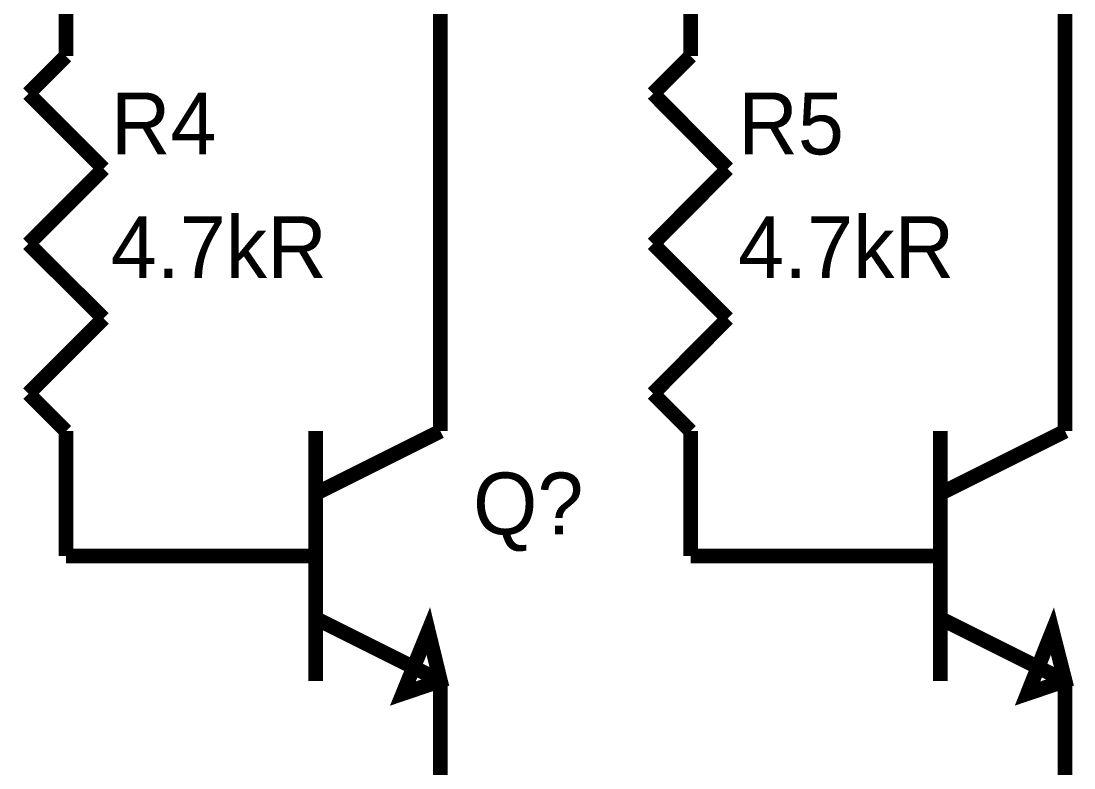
# Model space of a CAD drawing. Header units: inches. Extents: x 0 to 9.51, y -0.01 to 7.51.
# Drawn here: x 5.764 to 6.607, y 4.03 to 4.628 of the extents above; entities that cross this region are included whole.
import ezdxf

# ---------------------------------------------------------------- set-up
doc = ezdxf.new("R2010")
doc.units = ezdxf.units.IN
doc.header["$MEASUREMENT"] = 0
doc.layers.add('Sheet', color=255, linetype='Continuous')

msp = doc.modelspace()

# ---------------------------------------------------------------- linework, layer by layer
at = {"layer": 'Sheet'}
for points in [[(6.09975, 5.19959, 0.0118, 0.0118, 0), (6.09975, 4.39962, 0.0118, 0.0118, 0)], [(6.59978, 5.19959, 0.0118, 0.0118, 0), (6.59978, 4.39962, 0.0118, 0.0118, 0)], [(5.8, 4.59994, 0.0118, 0.0118, 0), (5.8, 4.69988, 0.0118, 0.0118, 0)], [(6.30003, 4.59994, 0.0118, 0.0118, 0), (6.30003, 4.69988, 0.0118, 0.0118, 0)], [(5.76994, 4.56987, 0.0118, 0.0118, 0), (5.8, 4.59994, 0.0118, 0.0118, 0)], [(6.26996, 4.56987, 0.0118, 0.0118, 0), (6.30003, 4.59994, 0.0118, 0.0118, 0)], [(5.83007, 4.50973, 0.0118, 0.0118, 0), (5.76994, 4.56987, 0.0118, 0.0118, 0)], [(6.32965, 4.50973, 0.0118, 0.0118, 0), (6.26996, 4.56987, 0.0118, 0.0118, 0)], [(5.76994, 4.44959, 0.0118, 0.0118, 0), (5.83007, 4.50973, 0.0118, 0.0118, 0)], [(6.26996, 4.44959, 0.0118, 0.0118, 0), (6.32965, 4.50973, 0.0118, 0.0118, 0)], [(5.83007, 4.38989, 0.0118, 0.0118, 0), (5.76994, 4.44959, 0.0118, 0.0118, 0)], [(6.32965, 4.38989, 0.0118, 0.0118, 0), (6.26996, 4.44959, 0.0118, 0.0118, 0)], [(6.09975, 4.29968, 0.0118, 0.0118, 0), (6.09975, 4.39962, 0.0118, 0.0118, 0)], [(6.59978, 4.29968, 0.0118, 0.0118, 0), (6.59978, 4.39962, 0.0118, 0.0118, 0)], [(5.76994, 4.32975, 0.0118, 0.0118, 0), (5.83007, 4.38989, 0.0118, 0.0118, 0)], [(6.26996, 4.32975, 0.0118, 0.0118, 0), (6.32965, 4.38989, 0.0118, 0.0118, 0)], [(5.8, 4.29968, 0.0118, 0.0118, 0), (5.76994, 4.32975, 0.0118, 0.0118, 0)], [(6.30003, 4.29968, 0.0118, 0.0118, 0), (6.26996, 4.32975, 0.0118, 0.0118, 0)], [(5.8, 4.29968, 0.0118, 0.0118, 0), (5.8, 4.19973, 0.0118, 0.0118, 0)], [(5.99984, 4.29968, 0.0118, 0.0118, 0), (5.99984, 4.09979, 0.0118, 0.0118, 0)], [(6.09975, 4.29968, 0.0118, 0.0118, 0), (5.99984, 4.24971, 0.0118, 0.0118, 0)], [(6.30003, 4.29968, 0.0118, 0.0118, 0), (6.30003, 4.19973, 0.0118, 0.0118, 0)], [(6.49986, 4.29968, 0.0118, 0.0118, 0), (6.49986, 4.09979, 0.0118, 0.0118, 0)], [(6.59978, 4.29968, 0.0118, 0.0118, 0), (6.49986, 4.24971, 0.0118, 0.0118, 0)], [(5.8, 4.19973, 0.0118, 0.0118, 0), (5.89992, 4.19973, 0.0118, 0.0118, 0)], [(5.99984, 4.19973, 0.0118, 0.0118, 0), (5.89992, 4.19973, 0.0118, 0.0118, 0)], [(6.30003, 4.19973, 0.0118, 0.0118, 0), (6.39994, 4.19973, 0.0118, 0.0118, 0)], [(6.49986, 4.19973, 0.0118, 0.0118, 0), (6.39994, 4.19973, 0.0118, 0.0118, 0)], [(5.99984, 4.14976, 0.0118, 0.0118, 0), (6.09975, 4.09979, 0.0118, 0.0118, 0)], [(6.49986, 4.14976, 0.0118, 0.0118, 0), (6.59978, 4.09979, 0.0118, 0.0118, 0)], [(6.09975, 4.09979, 0.0118, 0.0118, 0), (6.09975, 3.99985, 0.0118, 0.0118, 0)], [(6.59978, 4.09979, 0.0118, 0.0118, 0), (6.59978, 3.99985, 0.0118, 0.0118, 0)]]:
    msp.add_lwpolyline(points, format="xyseb", dxfattribs=at)
for points in [[(6.09975, 4.09979, 0.0118, 0.0118, 0), (6.09003, 4.13959, 0.0118, 0.0118, 0), (6.06969, 4.08962, 0.0118, 0.0118, 0), (6.09975, 4.09979, 0.0118, 0.0118, 0)], [(6.59978, 4.09979, 0.0118, 0.0118, 0), (6.58961, 4.13959, 0.0118, 0.0118, 0), (6.56971, 4.08962, 0.0118, 0.0118, 0), (6.59978, 4.09979, 0.0118, 0.0118, 0)], [(6.09975, 4.09979, 0.0039, 0.0039, 0), (6.09003, 4.13959, 0.0039, 0.0039, 0), (6.06969, 4.08962, 0.0039, 0.0039, 0), (6.09975, 4.09979, 0.0039, 0.0039, 0)], [(6.59978, 4.09979, 0.0039, 0.0039, 0), (6.58961, 4.13959, 0.0039, 0.0039, 0), (6.56971, 4.08962, 0.0039, 0.0039, 0), (6.59978, 4.09979, 0.0039, 0.0039, 0)]]:
    msp.add_lwpolyline(points, format="xyseb", close=True, dxfattribs=at)

# ---------------------------------------------------------------- texts
for s, p in [('R4', (5.83582, 4.52123)), ('R5', (6.33805, 4.52123)), ('4.7kR', (5.83582, 4.42217)), ('4.7kR', (6.33805, 4.42217)), ('Q?', (6.12584, 4.21698))]:
    msp.add_text(s, height=0.049528, dxfattribs=at).set_placement(p)

doc.saveas('drawing.dxf')
